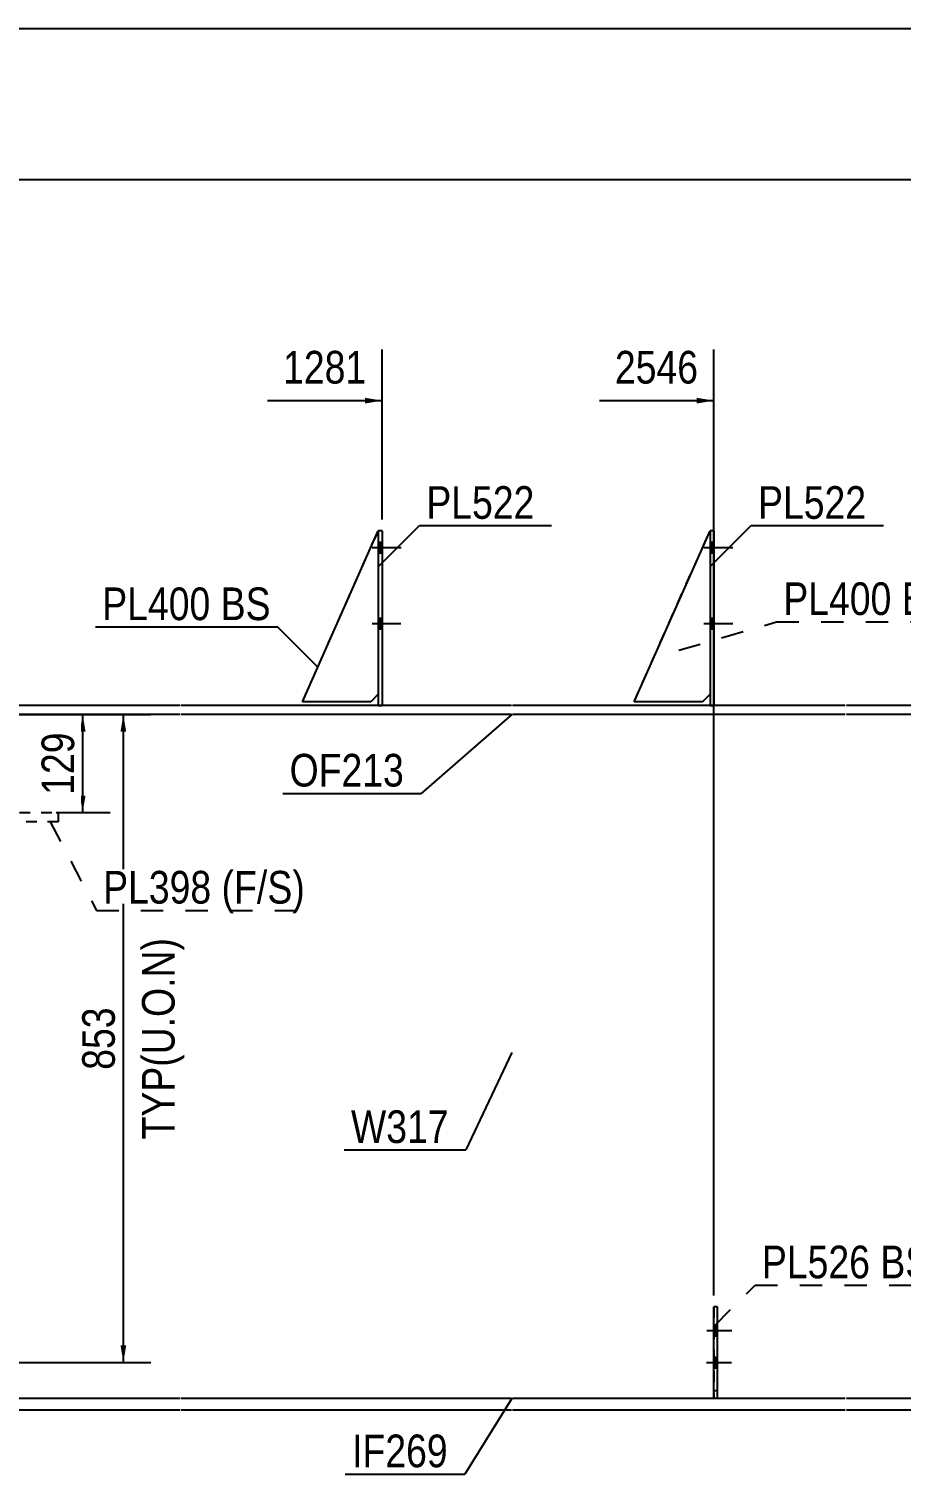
# Model space of a CAD drawing. Header units: millimetres. Extents: x -365 to 38, y -177 to 100.
# Drawn here: x -280.5 to -203.9, y -26.6 to 100.2 of the extents above; entities that cross this region are included whole.
import ezdxf

# ---------------------------------------------------------------- set-up
doc = ezdxf.new("R2010")
doc.units = ezdxf.units.MM
doc.linetypes.add('DXK_LINE_DOT1', pattern=[1.8814, 0.9407, -0.9407])
doc.linetypes.add('DXK_LINE_DOT2', pattern=[3.9198, 1.9599, -1.9599])
doc.styles.add('Arial Narrow', font='ARIALN.TTF', dxfattribs={"height": 0.2})

# ---------------------------------------------------------------- blocks, each defined once
blk = doc.blocks.new('Unknown-623384701-14217')
at = {"color": 5, "linetype": 'Continuous'}
blk.add_line((37.97, 100.17), (-362.03, 100.17), dxfattribs=at)
blk = doc.blocks.new('Bolt-623384701-8494 - 8347')
at = {"linetype": 'Continuous'}
for points in [[(-220.36, 54.2), (-220.36, 55.13), (-220.69, 55.13), (-220.69, 54.2)], [(-220.36, 54.2), (-220.36, 55.13), (-220.69, 55.13), (-220.69, 54.2)], [(-220.36, 54.2), (-220.36, 55.13), (-220.69, 55.13), (-220.69, 54.2)], [(-220.36, 47.53), (-220.36, 48.47), (-220.69, 48.47), (-220.69, 47.53)], [(-220.36, 47.53), (-220.36, 48.47), (-220.69, 48.47), (-220.69, 47.53)], [(-220.36, 47.53), (-220.36, 48.47), (-220.69, 48.47), (-220.69, 47.53)]]:
    blk.add_hatch(color=3, dxfattribs=at).paths.add_polyline_path(points)
at = {"color": 3, "linetype": 'Continuous'}
for p, q in [((-221.22, 54.67), (-218.69, 54.67)), ((-221.22, 54.67), (-218.69, 54.67)), ((-221.22, 54.67), (-218.69, 54.67)), ((-220.69, 55.13), (-220.36, 55.13)), ((-220.69, 55.13), (-220.36, 55.13)), ((-220.69, 55.13), (-220.36, 55.13)), ((-220.69, 54.2), (-220.36, 54.2)), ((-220.69, 54.2), (-220.36, 54.2)), ((-220.69, 54.2), (-220.36, 54.2)), ((-220.69, 48.47), (-220.36, 48.47)), ((-220.69, 48.47), (-220.36, 48.47)), ((-220.69, 48.47), (-220.36, 48.47)), ((-221.22, 48), (-218.69, 48)), ((-221.22, 48), (-218.69, 48)), ((-221.22, 48), (-218.69, 48)), ((-220.69, 47.53), (-220.36, 47.53)), ((-220.69, 47.53), (-220.36, 47.53)), ((-220.69, 47.53), (-220.36, 47.53))]:
    blk.add_line(p, q, dxfattribs=at)
blk = doc.blocks.new('Part-623384701-8365 - 8347')
at = {"color": 2, "linetype": 'Continuous'}
for p, q in [((-267.26, 40.8), (-325.49, 40.8)), ((-325.49, 40.8), (-325.49, 40)), ((-238.13, 40.8), (-267.16, 40.8)), ((-208.82, 40.8), (-238.03, 40.8)), ((-177.89, 40.8), (-208.72, 40.8)), ((-267.26, 40), (-325.49, 40)), ((-238.13, 40), (-267.16, 40)), ((-208.82, 40), (-238.03, 40)), ((-177.89, 40), (-208.72, 40))]:
    blk.add_line(p, q, dxfattribs=at)
at = {"color": 7, "linetype": 'DXK_LINE_DOT1'}
blk.add_line((-177.89, 40.8), (-177.89, 40), dxfattribs=at)
blk = doc.blocks.new('Part-623384701-8369 - 8347')
at = {"color": 7, "linetype": 'DXK_LINE_DOT1'}
for p, q in [((-267.26, 40), (-325.49, 40)), ((-325.49, 40), (-325.49, -20)), ((-238.13, 40), (-267.16, 40)), ((-208.82, 40), (-238.03, 40)), ((-197.89, 40), (-208.72, 40)), ((-197.89, 40), (-197.89, -20)), ((-267.26, -20), (-325.49, -20)), ((-238.13, -20), (-267.16, -20)), ((-208.82, -20), (-238.03, -20)), ((-197.89, -20), (-208.72, -20))]:
    blk.add_line(p, q, dxfattribs=at)
blk = doc.blocks.new('Part-623384701-8409 - 8347')
at = {"color": 2, "linetype": 'Continuous'}
for p, q in [((-249.82, 56.13), (-249.83, 40.8)), ((-249.49, 56.13), (-249.82, 56.13)), ((-249.49, 56.13), (-249.49, 40.8))]:
    blk.add_line(p, q, dxfattribs=at)
at = {"color": 7, "linetype": 'DXK_LINE_DOT1'}
blk.add_line((-249.83, 40.8), (-249.49, 40.8), dxfattribs=at)
blk = doc.blocks.new('Part-623384701-8410 - 8347')
at = {"color": 2, "linetype": 'Continuous'}
for p, q in [((-267.26, -20), (-325.49, -20)), ((-325.49, -20), (-325.49, -21)), ((-238.13, -20), (-267.16, -20)), ((-208.82, -20), (-238.03, -20)), ((-197.89, -20), (-208.72, -20)), ((-325.49, -21), (-267.26, -21)), ((-267.16, -21), (-238.13, -21)), ((-238.03, -21), (-208.82, -21)), ((-208.72, -21), (-197.97, -21))]:
    blk.add_line(p, q, dxfattribs=at)
at = {"color": 7, "linetype": 'DXK_LINE_DOT1'}
for q in [(-197.89, -20), (-197.97, -21)]:
    blk.add_line((-197.89, -21), q, dxfattribs=at)
blk = doc.blocks.new('Part-623384701-8413 - 8347')
at = {"color": 7, "linetype": 'DXK_LINE_DOT1'}
for p, q in [((-305.78, 31.4), (-277.93, 31.4)), ((-305.78, 31.4), (-305.78, 31.4)), ((-305.78, 31.4), (-305.78, 30.6)), ((-277.93, 30.6), (-305.78, 30.6)), ((-282.39, 31.4), (-282.39, 30.6)), ((-277.93, 31.4), (-277.93, 30.6))]:
    blk.add_line(p, q, dxfattribs=at)
blk = doc.blocks.new('Part-623384701-8421 - 8347')
at = {"color": 2, "linetype": 'Continuous'}
for p, q in [((-220.36, 56.13), (-220.69, 56.13)), ((-220.69, 56.13), (-220.69, 40.8)), ((-220.36, 56.13), (-220.36, 40.8))]:
    blk.add_line(p, q, dxfattribs=at)
at = {"color": 7, "linetype": 'DXK_LINE_DOT1'}
blk.add_line((-220.69, 40.8), (-220.36, 40.8), dxfattribs=at)
blk = doc.blocks.new('Part-623384701-8422 - 8347')
at = {"color": 2, "linetype": 'Continuous'}
for p, q in [((-227.36, 41.13), (-220.69, 56.13)), ((-221.36, 41.13), (-227.36, 41.13)), ((-220.69, 41.8), (-221.36, 41.13))]:
    blk.add_line(p, q, dxfattribs=at)
at = {"color": 7, "linetype": 'DXK_LINE_DOT1'}
blk.add_line((-220.69, 56.13), (-220.69, 41.8), dxfattribs=at)
blk = doc.blocks.new('Part-623384701-8425 - 8347')
at = {"color": 2, "linetype": 'Continuous'}
for p, q in [((-220.35, -19.98), (-220.35, -11.98)), ((-220.02, -11.98), (-220.35, -11.98)), ((-220.02, -19.98), (-220.02, -11.98)), ((-220.35, -19.98), (-220.02, -19.98))]:
    blk.add_line(p, q, dxfattribs=at)
at = {"color": 7, "linetype": 'DXK_LINE_DOT1'}
blk.add_line((-220.35, -19.31), (-220.02, -19.31), dxfattribs=at)
blk = doc.blocks.new('Bolt-623384701-8485 - 8347')
at = {"linetype": 'Continuous'}
for points in [[(-249.49, 54.2), (-249.49, 55.13), (-249.82, 55.13), (-249.82, 54.2)], [(-249.49, 54.2), (-249.49, 55.13), (-249.82, 55.13), (-249.82, 54.2)], [(-249.49, 54.2), (-249.49, 55.13), (-249.82, 55.13), (-249.82, 54.2)], [(-249.49, 47.53), (-249.49, 48.47), (-249.83, 48.47), (-249.83, 47.53)], [(-249.49, 47.53), (-249.49, 48.47), (-249.83, 48.47), (-249.83, 47.53)], [(-249.49, 47.53), (-249.49, 48.47), (-249.83, 48.47), (-249.83, 47.53)]]:
    blk.add_hatch(color=3, dxfattribs=at).paths.add_polyline_path(points)
at = {"color": 3, "linetype": 'Continuous'}
for p, q in [((-250.36, 54.67), (-247.82, 54.67)), ((-250.36, 54.67), (-247.82, 54.67)), ((-250.36, 54.67), (-247.82, 54.67)), ((-249.82, 55.13), (-249.49, 55.13)), ((-249.82, 55.13), (-249.49, 55.13)), ((-249.82, 55.13), (-249.49, 55.13)), ((-249.82, 54.2), (-249.49, 54.2)), ((-249.82, 54.2), (-249.49, 54.2)), ((-249.82, 54.2), (-249.49, 54.2)), ((-249.83, 48.47), (-249.49, 48.47)), ((-249.83, 48.47), (-249.49, 48.47)), ((-249.83, 48.47), (-249.49, 48.47)), ((-250.36, 48), (-247.83, 48)), ((-250.36, 48), (-247.83, 48)), ((-250.36, 48), (-247.83, 48)), ((-249.83, 47.53), (-249.49, 47.53)), ((-249.83, 47.53), (-249.49, 47.53)), ((-249.83, 47.53), (-249.49, 47.53))]:
    blk.add_line(p, q, dxfattribs=at)
blk = doc.blocks.new('Part-623384701-23894 - 8347')
at = {"color": 7, "linetype": 'DXK_LINE_DOT1'}
for p, q in [((-220.35, -11.98), (-220.35, -19.98)), ((-220.02, -11.98), (-220.35, -11.98)), ((-220.02, -19.98), (-220.02, -11.98)), ((-220.35, -19.98), (-220.02, -19.98))]:
    blk.add_line(p, q, dxfattribs=at)
blk = doc.blocks.new('Part-623384701-23887 - 8347')
at = {"color": 2, "linetype": 'Continuous'}
for p, q in [((-256.49, 41.13), (-249.82, 56.13)), ((-250.49, 41.13), (-256.49, 41.13)), ((-249.83, 41.8), (-250.49, 41.13))]:
    blk.add_line(p, q, dxfattribs=at)
at = {"color": 7, "linetype": 'DXK_LINE_DOT1'}
blk.add_line((-249.82, 56.13), (-249.83, 41.8), dxfattribs=at)
blk = doc.blocks.new('Part-623384701-23898 - 8347')
at = {"color": 7, "linetype": 'DXK_LINE_DOT1'}
for p, q in [((-227.36, 41.13), (-220.69, 56.13)), ((-221.36, 41.13), (-227.36, 41.13)), ((-220.69, 41.8), (-221.36, 41.13))]:
    blk.add_line(p, q, dxfattribs=at)
blk = doc.blocks.new('Part-623384701-23900 - 8347')
at = {"color": 7, "linetype": 'DXK_LINE_DOT1'}
for p, q in [((-256.49, 41.13), (-249.82, 56.13)), ((-250.49, 41.13), (-256.49, 41.13)), ((-249.83, 41.8), (-250.49, 41.13))]:
    blk.add_line(p, q, dxfattribs=at)
blk = doc.blocks.new('Bolt-623384701-23908 - 8347')
at = {"linetype": 'Continuous'}
for points in [[(-220.02, -14.51), (-220.02, -13.57), (-220.35, -13.57), (-220.35, -14.51)], [(-220.02, -17.31), (-220.02, -16.38), (-220.35, -16.38), (-220.35, -17.31)]]:
    blk.add_hatch(color=3, dxfattribs=at).paths.add_polyline_path(points)
at = {"color": 3, "linetype": 'Continuous'}
for p, q in [((-220.35, -13.57), (-220.02, -13.57)), ((-220.98, -14.04), (-218.78, -14.04)), ((-220.35, -14.51), (-220.02, -14.51)), ((-220.35, -16.38), (-220.02, -16.38)), ((-220.99, -16.85), (-218.79, -16.85)), ((-220.35, -17.31), (-220.02, -17.31))]:
    blk.add_line(p, q, dxfattribs=at)
blk = doc.blocks.new('Bolt-623384701-23920 - 8347')
at = {"color": 3, "linetype": 'DXK_LINE_DOT2'}
for p, q in [((-220.35, -13.57), (-220.02, -13.57)), ((-220.98, -14.04), (-218.78, -14.04)), ((-220.35, -14.51), (-220.02, -14.51)), ((-220.35, -16.38), (-220.02, -16.38)), ((-220.99, -16.85), (-218.79, -16.85)), ((-220.35, -17.31), (-220.02, -17.31))]:
    blk.add_line(p, q, dxfattribs=at)
blk = doc.blocks.new('StraightDimension-623384701-15409 - 8347')
at = {"linetype": 'Continuous'}
for points in [[(-272.46, 38.5), (-272.21, 40), (-271.96, 38.5)], [(-271.96, -15.35), (-272.21, -16.85), (-272.46, -15.35)]]:
    blk.add_hatch(color=7, dxfattribs=at).paths.add_polyline_path(points)
at = {"color": 7, "linetype": 'Continuous'}
for p, q in [((-313.48, 40), (-269.81, 40)), ((-272.21, -16.85), (-272.21, 40)), ((-313.48, -16.85), (-269.81, -16.85))]:
    blk.add_line(p, q, dxfattribs=at)
at = {"color": 0, "linetype": 'Continuous'}
blk.add_wipeout([(-267.12, 21.03), (-271.32, 21.03), (-271.32, 2.12), (-267.12, 2.12)], dxfattribs=at)
at = {"color": 3, "linetype": 'Continuous', "style": 'Arial Narrow'}
blk.add_text('TYP(U.O.N)', height=2.863, rotation=90.0002, dxfattribs=at).set_placement((-267.71, 2.72))
at = {"color": 0}
blk.add_wipeout([(-272.37, 14.92), (-276.57, 14.92), (-276.57, 8.23), (-272.37, 8.23)], dxfattribs=at)
at = {"color": 3, "style": 'Arial Narrow'}
blk.add_text('853', height=2.863, rotation=90.0002, dxfattribs=at).set_placement((-272.96, 8.83))
blk = doc.blocks.new('StraightDimension-623384701-15527 - 8347')
at = {"color": 7, "linetype": 'Continuous'}
blk.add_line((-326.82, 86.94), (-14.81, 86.94), dxfattribs=at)
blk = doc.blocks.new('StraightDimension-623384701-31824 - 8347')
at = {"linetype": 'Continuous'}
for points in [[(-276.03, 38.5), (-275.78, 40), (-275.53, 38.5)], [(-275.53, 32.9), (-275.78, 31.4), (-276.03, 32.9)]]:
    blk.add_hatch(color=7, dxfattribs=at).paths.add_polyline_path(points)
at = {"color": 7, "linetype": 'Continuous'}
for p, q in [((-278.11, 40), (-273.38, 40)), ((-275.78, 31.4), (-275.78, 40)), ((-278.11, 31.4), (-273.38, 31.4))]:
    blk.add_line(p, q, dxfattribs=at)
at = {"color": 0}
blk.add_wipeout([(-275.93, 39.04), (-280.13, 39.04), (-280.13, 32.36), (-275.93, 32.36)], dxfattribs=at)
at = {"color": 3, "style": 'Arial Narrow'}
blk.add_text('129', height=2.863, rotation=90.0002, dxfattribs=at).set_placement((-276.53, 32.96))
blk = doc.blocks.new('StraightDimension-623384701-34119 - 8347')
at = {"linetype": 'Continuous'}
blk.add_hatch(color=7, dxfattribs=at).paths.add_polyline_path([(-221.85, 67.8), (-220.35, 67.55), (-221.85, 67.3)])
at = {"color": 7, "linetype": 'Continuous'}
for p, q in [((-220.35, -10.98), (-220.35, 72.05)), ((-230.41, 67.55), (-220.35, 67.55))]:
    blk.add_line(p, q, dxfattribs=at)
at = {"color": 0}
blk.add_wipeout([(-221.13, 68.45), (-221.13, 72.65), (-229.64, 72.65), (-229.64, 68.45)], dxfattribs=at)
at = {"color": 3, "style": 'Arial Narrow'}
blk.add_text('2546', height=2.863, dxfattribs=at).set_placement((-229.04, 69.05))
blk = doc.blocks.new('StraightDimension-623384701-34120 - 8347')
at = {"linetype": 'Continuous'}
blk.add_hatch(color=7, dxfattribs=at).paths.add_polyline_path([(-250.99, 67.8), (-249.49, 67.55), (-250.99, 67.3)])
at = {"color": 7, "linetype": 'Continuous'}
for p, q in [((-249.49, 57.13), (-249.49, 72.05)), ((-259.55, 67.55), (-249.49, 67.55))]:
    blk.add_line(p, q, dxfattribs=at)
at = {"color": 0}
blk.add_wipeout([(-250.27, 68.45), (-250.27, 72.65), (-258.78, 72.65), (-258.78, 68.45)], dxfattribs=at)
at = {"color": 3, "style": 'Arial Narrow'}
blk.add_text('1281', height=2.863, dxfattribs=at).set_placement((-258.18, 69.05))
blk = doc.blocks.new('Mark-623384701-23093 - 8347')
at = {"color": 7, "linetype": 'Continuous'}
blk.add_line((-238.09, -20), (-242.22, -26.64), dxfattribs=at)
at = {"color": 0}
blk.add_wipeout([(-243.72, -26.04), (-243.72, -23.04), (-252.12, -23.04), (-252.12, -26.04)], dxfattribs=at)
blk.add_wipeout([(-243.72, -26.04), (-243.72, -23.04), (-252.12, -23.04), (-252.12, -26.04)], dxfattribs=at)
at = {"color": 7, "linetype": 'Continuous'}
blk.add_line((-252.72, -26.64), (-242.22, -26.64), dxfattribs=at)
at = {"color": 3, "style": 'Arial Narrow'}
blk.add_text('IF269', height=2.863, dxfattribs=at).set_placement((-252.12, -26.04))
blk = doc.blocks.new('Mark-623384701-23054 - 8347')
at = {"color": 7, "linetype": 'Continuous'}
blk.add_line((-238.09, 40), (-246.06, 33.09), dxfattribs=at)
at = {"color": 0}
blk.add_wipeout([(-247.56, 33.69), (-247.56, 36.69), (-257.61, 36.69), (-257.61, 33.69)], dxfattribs=at)
blk.add_wipeout([(-247.56, 33.69), (-247.56, 36.69), (-257.61, 36.69), (-257.61, 33.69)], dxfattribs=at)
at = {"color": 7, "linetype": 'Continuous'}
blk.add_line((-258.21, 33.09), (-246.06, 33.09), dxfattribs=at)
at = {"color": 3, "style": 'Arial Narrow'}
blk.add_text('OF213', height=2.863, dxfattribs=at).set_placement((-257.61, 33.69))
blk = doc.blocks.new('Mark-623384701-23060 - 8347')
at = {"color": 7, "linetype": 'Continuous'}
blk.add_line((-238.1, 10.35), (-242.13, 1.81), dxfattribs=at)
at = {"color": 0}
blk.add_wipeout([(-243.63, 2.41), (-243.63, 5.41), (-252.22, 5.41), (-252.22, 2.41)], dxfattribs=at)
blk.add_wipeout([(-243.63, 2.41), (-243.63, 5.41), (-252.22, 5.41), (-252.22, 2.41)], dxfattribs=at)
at = {"color": 7, "linetype": 'Continuous'}
blk.add_line((-252.82, 1.81), (-242.13, 1.81), dxfattribs=at)
at = {"color": 3, "style": 'Arial Narrow'}
blk.add_text('W317', height=2.863, dxfattribs=at).set_placement((-252.22, 2.41))
blk = doc.blocks.new('MarkSet-623384701-27421 - 8347')
at = {"color": 0}
for points in [[(-206.63, -9.46), (-206.63, -6.46), (-216.13, -6.46), (-216.13, -9.46)], [(-201.34, -9.46), (-201.34, -6.46), (-205.73, -6.46), (-205.73, -9.46)]]:
    blk.add_wipeout(points, dxfattribs=at)
for points in [[(-206.63, -9.46), (-206.63, -6.46), (-216.13, -6.46), (-216.13, -9.46)], [(-201.34, -9.46), (-201.34, -6.46), (-205.73, -6.46), (-205.73, -9.46)]]:
    blk.add_wipeout(points, dxfattribs=at)
at = {"color": 7, "linetype": 'DXK_LINE_DOT2'}
for p, q in [((-220.27, -13.6), (-216.73, -10.06)), ((-216.73, -10.06), (-200.74, -10.06))]:
    blk.add_line(p, q, dxfattribs=at)
at = {"color": 3, "style": 'Arial Narrow'}
for s, p in [('PL526', (-216.13, -9.46)), ('BS', (-205.73, -9.46))]:
    blk.add_text(s, height=2.863, dxfattribs=at).set_placement(p)
blk = doc.blocks.new('Mark-623384701-23090 - 8347')
at = {"color": 0}
blk.add_wipeout([(-236.1, 57.18), (-236.1, 60.18), (-245.6, 60.18), (-245.6, 57.18)], dxfattribs=at)
blk.add_wipeout([(-236.1, 57.18), (-236.1, 60.18), (-245.6, 60.18), (-245.6, 57.18)], dxfattribs=at)
at = {"color": 7, "linetype": 'Continuous'}
for p, q in [((-249.74, 53.05), (-246.2, 56.58)), ((-246.2, 56.58), (-234.6, 56.58))]:
    blk.add_line(p, q, dxfattribs=at)
at = {"color": 3, "style": 'Arial Narrow'}
blk.add_text('PL522', height=2.863, dxfattribs=at).set_placement((-245.6, 57.18))
blk = doc.blocks.new('Mark-623384701-23096 - 8347')
at = {"color": 0}
for points in [[(-264.48, 23.42), (-264.48, 26.42), (-273.98, 26.42), (-273.98, 23.42)], [(-256.28, 23.42), (-256.28, 26.42), (-263.58, 26.42), (-263.58, 23.42)]]:
    blk.add_wipeout(points, dxfattribs=at)
for points in [[(-264.48, 23.42), (-264.48, 26.42), (-273.98, 26.42), (-273.98, 23.42)], [(-256.28, 23.42), (-256.28, 26.42), (-263.58, 26.42), (-263.58, 23.42)]]:
    blk.add_wipeout(points, dxfattribs=at)
at = {"color": 7, "linetype": 'DXK_LINE_DOT2'}
for p, q in [((-278.64, 30.6), (-274.58, 22.82)), ((-274.58, 22.82), (-255.68, 22.82))]:
    blk.add_line(p, q, dxfattribs=at)
at = {"color": 3, "style": 'Arial Narrow'}
for s, p in [('PL398', (-273.98, 23.42)), ('(F/', (-263.58, 23.42)), ('S)', (-259.56, 23.42))]:
    blk.add_text(s, height=2.863, dxfattribs=at).set_placement(p)
blk = doc.blocks.new('Mark-623384701-23102 - 8347')
at = {"color": 0}
blk.add_wipeout([(-206.97, 57.18), (-206.97, 60.18), (-216.47, 60.18), (-216.47, 57.18)], dxfattribs=at)
blk.add_wipeout([(-206.97, 57.18), (-206.97, 60.18), (-216.47, 60.18), (-216.47, 57.18)], dxfattribs=at)
at = {"color": 7, "linetype": 'Continuous'}
for p, q in [((-220.61, 53.05), (-217.07, 56.58)), ((-217.07, 56.58), (-205.47, 56.58))]:
    blk.add_line(p, q, dxfattribs=at)
at = {"color": 3, "style": 'Arial Narrow'}
blk.add_text('PL522', height=2.863, dxfattribs=at).set_placement((-216.47, 57.18))
blk = doc.blocks.new('MarkSet-623384701-24133 - 8347')
at = {"color": 0}
for points in [[(-264.56, 48.29), (-264.56, 51.29), (-274.06, 51.29), (-274.06, 48.29)], [(-259.28, 48.29), (-259.28, 51.29), (-263.66, 51.29), (-263.66, 48.29)]]:
    blk.add_wipeout(points, dxfattribs=at)
for points in [[(-264.56, 48.29), (-264.56, 51.29), (-274.06, 51.29), (-274.06, 48.29)], [(-259.28, 48.29), (-259.28, 51.29), (-263.66, 51.29), (-263.66, 48.29)]]:
    blk.add_wipeout(points, dxfattribs=at)
at = {"color": 7, "linetype": 'Continuous'}
for p in [(-274.66, 47.69), (-255.14, 44.15)]:
    blk.add_line(p, (-258.68, 47.69), dxfattribs=at)
at = {"color": 3, "style": 'Arial Narrow'}
for s, p in [('PL400', (-274.06, 48.29)), ('BS', (-263.66, 48.29))]:
    blk.add_text(s, height=2.863, dxfattribs=at).set_placement(p)
blk = doc.blocks.new('MarkSet-623384701-30362 - 8347')
at = {"color": 0}
for points in [[(-204.75, 48.74), (-204.75, 51.74), (-214.25, 51.74), (-214.25, 48.74)], [(-199.46, 48.74), (-199.46, 51.74), (-203.85, 51.74), (-203.85, 48.74)]]:
    blk.add_wipeout(points, dxfattribs=at)
for points in [[(-204.75, 48.74), (-204.75, 51.74), (-214.25, 51.74), (-214.25, 48.74)], [(-199.46, 48.74), (-199.46, 51.74), (-203.85, 51.74), (-203.85, 48.74)]]:
    blk.add_wipeout(points, dxfattribs=at)
at = {"color": 7, "linetype": 'DXK_LINE_DOT2'}
for p, q in [((-223.44, 45.64), (-214.85, 48.14)), ((-214.85, 48.14), (-198.86, 48.14))]:
    blk.add_line(p, q, dxfattribs=at)
at = {"color": 3, "style": 'Arial Narrow'}
for s, p in [('PL400', (-214.25, 48.74)), ('BS', (-203.85, 48.74))]:
    blk.add_text(s, height=2.863, dxfattribs=at).set_placement(p)

msp = doc.modelspace()

# ---------------------------------------------------------------- block references
for name in ['Unknown-623384701-14217', 'Part-623384701-23887 - 8347', 'Part-623384701-23900 - 8347', 'Part-623384701-8409 - 8347', 'Part-623384701-8422 - 8347', 'Part-623384701-23898 - 8347', 'Part-623384701-8421 - 8347', 'Bolt-623384701-8485 - 8347', 'Bolt-623384701-8494 - 8347', 'Part-623384701-8365 - 8347', 'Part-623384701-8369 - 8347', 'Part-623384701-8413 - 8347', 'Part-623384701-8425 - 8347', 'Part-623384701-23894 - 8347', 'Bolt-623384701-23908 - 8347', 'Bolt-623384701-23920 - 8347', 'Part-623384701-8410 - 8347']:
    msp.add_blockref(name, (0, 0))

# ---------------------------------------------------------------- next in the draw order: block references
msp.add_blockref('StraightDimension-623384701-15409 - 8347', (0, 0))

# ---------------------------------------------------------------- next in the draw order: block references
msp.add_blockref('StraightDimension-623384701-15527 - 8347', (0, 0))

# ---------------------------------------------------------------- next in the draw order: block references
for name in ['StraightDimension-623384701-34120 - 8347', 'StraightDimension-623384701-34119 - 8347', 'MarkSet-623384701-24133 - 8347', 'StraightDimension-623384701-31824 - 8347', 'Mark-623384701-23054 - 8347', 'Mark-623384701-23096 - 8347', 'Mark-623384701-23060 - 8347', 'Mark-623384701-23093 - 8347']:
    msp.add_blockref(name, (0, 0))

# ---------------------------------------------------------------- next in the draw order: block references
for name in ['Mark-623384701-23090 - 8347', 'Mark-623384701-23102 - 8347', 'MarkSet-623384701-30362 - 8347', 'MarkSet-623384701-27421 - 8347']:
    msp.add_blockref(name, (0, 0))

doc.saveas('drawing.dxf')
